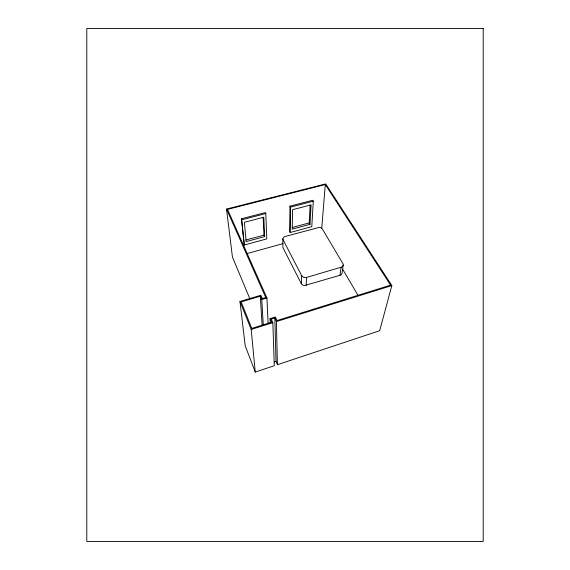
<?xml version="1.0" encoding="UTF-8"?>
<svg xmlns="http://www.w3.org/2000/svg" width="570" height="570" viewBox="0 0 570 570"><rect width="100%" height="100%" fill="white"/><g stroke="black" fill="none" stroke-linecap="round" stroke-linejoin="round"><path stroke-width="0.85" d="M289.973 206.169L289.703 231.555L290.208 232.51L311.797 226.632L313.301 201.196L312.731 200.255L289.973 206.169L290.515 207.124L290.208 232.51M301.331 283.717L301.665 275.716L283.091 239.756A1.981 1.981 0 0 1 282.863 238.859L283.661 237.227A3.399 3.399 0 0 1 285.157 236.443L319.364 227.387A5.394 5.394 0 0 1 320.725 227.722L322.2 228.762L342.884 263.596A2.266 2.266 0 0 1 343.218 265.086L342.057 273.329L341.416 274.455A3.213 3.213 0 0 1 339.969 275.289L304.423 285.577A5.23 5.23 0 0 1 302.983 285.185L301.452 283.974L283.126 247.971A1.995 1.995 0 0 1 282.898 247.081L282.863 238.859M310.009 224.323L311.078 204.858L292.553 209.703L292.239 229.133L310.009 224.323L309.197 222.92L310.144 205.1M306.161 285.406L306.589 277.419L341.067 267.23A3.277 3.277 0 0 0 342.527 266.389L343.211 265.079M321.744 228.314L325.292 184.552L227.508 209.375L266.938 297.982L268.114 323.311M339.977 275.289L341.067 267.23M391.839 285.563L379.684 330.714L277.419 364.686L276.022 361.344L274.833 318.003L271.284 319.1L272.845 322.677L274.277 365.726L255.246 372.053L245.193 345.791L239.977 301.48L260.861 295.267L262.314 298.594L265.77 297.561L226.525 209.055L325.684 183.911L391.839 285.563L276.414 321.565L277.419 364.686M274.156 361.957L276.022 361.344M306.589 277.419L304.815 277.59A5.386 5.386 0 0 1 303.347 277.191L301.665 275.716M255.246 372.053L251.185 329.432L272.845 322.677M270.237 322.656L270.073 318.644L275.395 316.998L276.977 320.554L390.621 285.15L325.292 184.552M263.269 324.822L261.744 299.542L266.938 297.982M261.744 299.542L260.291 296.208L241.131 301.915L251.797 328.398L271.626 322.221L270.073 318.644M247.166 253.543L282.884 243.668M264.672 236.6L246.126 241.623L244.43 222.3L263.796 217.234L264.672 236.6L263.96 235.139L263.133 217.405M244.302 245L266.824 238.873L265.798 213.558L265.299 212.574L241.502 218.759L244.302 245L241.502 218.759M245.984 239.991L263.96 235.139M292.26 227.494L309.197 222.92M241.965 219.763L265.798 213.558M290.515 207.124L313.301 201.196M342.634 269.197L358.003 295.31M274.833 318.003L276.414 321.565M249.781 298.566L232.439 257.063L226.525 209.055M239.977 301.48L251.185 329.432M260.291 296.208L262.129 325.178M483.203 28.5L86.797 28.5L86.797 541.5L483.203 541.5L483.203 28.5"/></g></svg>
